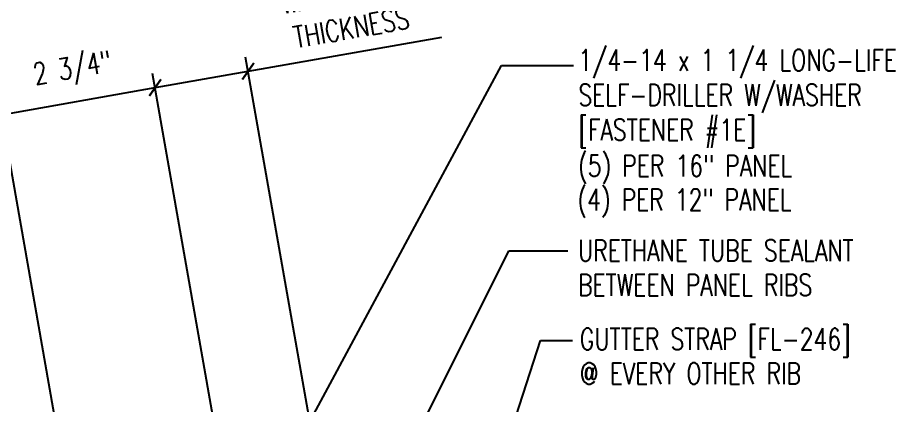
# Model space of a CAD drawing. Header units: inches. Extents: x 9.4 to 51.9, y 11.4 to 60.1.
# Drawn here: x 25.96 to 41.28, y 34.37 to 41.13 of the extents above; entities that cross this region are included whole.
import ezdxf

# ---------------------------------------------------------------- set-up
doc = ezdxf.new("R2010")
doc.units = ezdxf.units.IN
doc.header["$MEASUREMENT"] = 0
doc.layers.add('DIM', color=2, linetype='Continuous')
doc.layers.add('TEXT', color=2, linetype='Continuous')
doc.styles.add('TEXT', font='SIMPLEX', dxfattribs={"width": 0.75, "height": 6})
doc.styles.add('TEXT1', font='ROMANS.shx', dxfattribs={"width": 0.75, "height": 0.375})
doc.dimstyles.new('DETAIL', dxfattribs={"dimscale": 4, "dimtxt": 0.375, "dimasz": 0.0625, "dimexe": 0.0625, "dimexo": 0.125, "dimgap": 0.0625, "dimtad": 1, "dimdec": 4, "dimzin": 3, "dimdsep": 46, "dimlunit": 4, "dimtxsty": 'TEXT1', "dimblk": 'ARCHTICK', "dimcen": 0.0625, "dimclrd": 7, "dimclre": 7, "dimclrt": 2, "dimadec": 0, "dimazin": 0, "dimtfac": 0.59375, "dimtdec": 4, "dimtmove": 0, "dimatfit": 3, "dimfxl": 0, "dimfrac": 2, "dimtolj": 1, "dimtzin": 3, "dimarcsym": 0})
doc.dimstyles.new('DETAIL$7', dxfattribs={"dimscale": 4, "dimtxt": 6, "dimasz": 0.125, "dimexe": 0.0625, "dimexo": 0.125, "dimgap": 0.0625, "dimtad": 1, "dimdec": 5, "dimzin": 3, "dimdsep": 46, "dimlunit": 4, "dimtxsty": 'TEXT', "dimblk": 'ARCHTICK', "dimcen": 0.0625, "dimclrd": 7, "dimclre": 7, "dimclrt": 2, "dimadec": 0, "dimazin": 0, "dimtfac": 0.666667, "dimtdec": 5, "dimtmove": 0, "dimatfit": 3, "dimfxl": 0, "dimfrac": 2, "dimtolj": 1, "dimtzin": 3, "dimarcsym": 0})

# ---------------------------------------------------------------- blocks, each defined once
blk = doc.blocks.new('_ArchTick')
at = {"color": 0, "linetype": 'ByBlock', "const_width": 0.15}
blk.add_lwpolyline([(-0.5, -0.5), (0.5, 0.5)], dxfattribs=at)
blk = doc.blocks.new('*D20')
at = {"layer": 'DEFPOINTS', "color": 0}
for p in [(28.364, 39.91), (29.933, 31.008), (27.251, 30.535)]:
    blk.add_point(p, dxfattribs=at)
at = {"layer": 'DIM', "color": 7, "lineweight": -2}
for p, q in [((29.846, 31.5), (28.32, 40.157)), ((25.682, 39.437), (28.364, 39.91)), ((27.164, 31.027), (25.638, 39.684))]:
    blk.add_line(p, q, dxfattribs=at)
at = {"layer": 'DIM', "color": 7, "lineweight": -2, "xscale": 0.25, "yscale": 0.25, "zscale": 0.25}
for p, rotation in [((28.364, 39.91), 9.999999999999378), ((25.682, 39.437), 189.9999999999993)]:
    blk.add_blockref('_ArchTick', p, dxfattribs=dict(at, rotation=rotation))
at = {"layer": 'DIM', "color": 2, "insert": (26.93, 40.201), "char_height": 0.375, "attachment_point": 5, "rotation": 10, "style": 'TEXT1'}
blk.add_mtext('\\A1;2 3/4"', dxfattribs=at)
blk = doc.blocks.new('*D21')
at = {"layer": 'DEFPOINTS', "color": 0}
for p in [(29.986, 40.196), (31.556, 31.294), (29.933, 31.008)]:
    blk.add_point(p, dxfattribs=at)
at = {"layer": 'DIM', "color": 7, "lineweight": -2}
for p, q in [((29.986, 40.196), (33.367, 40.793)), ((31.469, 31.786), (29.943, 40.443)), ((29.846, 31.5), (28.32, 40.157)), ((28.364, 39.91), (29.986, 40.196))]:
    blk.add_line(p, q, dxfattribs=at)
at = {"layer": 'DIM', "color": 7, "lineweight": -2, "xscale": 0.25, "yscale": 0.25, "zscale": 0.25}
for p, rotation in [((29.986, 40.196), 9.99999999999999), ((28.364, 39.91), 190)]:
    blk.add_blockref('_ArchTick', p, dxfattribs=dict(at, rotation=rotation))
at = {"layer": 'DIM', "color": 2, "insert": (31.731, 41.266), "char_height": 0.375, "attachment_point": 5, "rotation": 10, "style": 'TEXT1'}
blk.add_mtext('\\A1;{WALL PANEL}\\P{THICKNESS}', dxfattribs=at)
blk = doc.blocks.new('dsc-FL-246')
at = {"layer": 'TEXT', "style": 'TEXT1', "width": 0.75}
for s, p in [('GUTTER STRAP [FL-246]', (0, 0)), ('@ EVERY OTHER RIB', (0, -0.6))]:
    blk.add_text(s, height=0.375, dxfattribs=at).set_placement(p)
at = {"layer": 'TEXT', "style": 'TEXT1', "flags": 1}
for tag, p in [('COLOR', (0, -1.2)), ('CALC', (0, -1.2)), ('OPT1', (0, -1.2)), ('OPT2', (0, -1.2)), ('OPT3', (0, -1.2)), ('GAGE', (0, -1.2)), ('SHPLN', (0, -1.2)), ('PART', (0, -1.2)), ('DESCRIPTION', (0, -1.2)), ('MULTIPLE', (0, -1.2)), ('SPARE1', (0, -1.8)), ('SPARE2', (0, -1.8)), ('SPARE3', (0, -1.8)), ('SPARE4', (0, -1.8)), ('SPARE5', (0, -1.8)), ('SPARE6', (0, -1.8)), ('SPARE7', (0, -1.8)), ('SPARE8', (0, -1.8)), ('SPARE9', (0, -1.8)), ('SPARE10', (0, -1.8))]:
    blk.add_attdef(tag, p, '', height=0.375, dxfattribs=at)
blk = doc.blocks.new('FD-F1e')
at = {"layer": 'TEXT', "style": 'TEXT1', "width": 0.75}
for s, p in [('1/4-14 x 1 1/4 LONG-LIFE', (0.0047, -0.0408)), ('SELF-DRILLER W/WASHER', (0.0047, -0.1926)), ('[FASTENER #1E]', (0.0047, -0.3444))]:
    blk.add_text(s, height=0.09375, dxfattribs=at).set_placement(p)
blk.add_attdef('(QUANTITY)', (0.9263, -0.3444), '', height=0.0938, dxfattribs=at)
at = {"layer": 'TEXT', "style": 'TEXT1', "flags": 1}
for tag, p in [('Color', (0.0245, -0.5337)), ('Calc', (0.0245, -0.5337)), ('Opt1', (0.0245, -0.5337)), ('Opt2', (0.0245, -0.5337)), ('Opt3', (0.0245, -0.5337)), ('Description', (0.0245, -0.5337)), ('Multiple', (0.0245, -0.5337)), ('Part', (0.0245, -0.5337)), ('Spare1', (0.0245, -0.7212)), ('Spare2', (0.0245, -0.7212)), ('Spare3', (0.0245, -0.7212)), ('Spare4', (0.0245, -0.7212)), ('Spare5', (0.0245, -0.7212)), ('Spare6', (0.0245, -0.7212)), ('Spare7', (0.0245, -0.7212)), ('Spare8', (0.0245, -0.7212)), ('Spare9', (0.0245, -0.7212)), ('Spare10', (0.0245, -0.7212))]:
    blk.add_attdef(tag, p, '', height=0.0938, dxfattribs=at)

msp = doc.modelspace()

# ---------------------------------------------------------------- block references
at = {"layer": 'TEXT', "xscale": 4, "yscale": 4, "zscale": 4}
msp.add_blockref('FD-F1e', (35.72586, 40.3643), dxfattribs=at)
at = {"layer": 'TEXT'}
msp.add_blockref('dsc-FL-246', (35.77277, 35.33761), dxfattribs=at)

# ---------------------------------------------------------------- texts
at = {"layer": 'TEXT', "style": 'TEXT1', "width": 0.75}
for s, p in [('(5) PER 16" PANEL', (35.73992, 38.36014)), ('(4) PER 12" PANEL', (35.72875, 37.76845)), ('URETHANE TUBE SEALANT', (35.73872, 36.88123)), ('BETWEEN PANEL RIBS', (35.73872, 36.28123))]:
    msp.add_text(s, height=0.375, dxfattribs=at).set_placement(p)

# ---------------------------------------------------------------- dimensions: what is measured, and where the dimension line sits
at = {"layer": 'DIM'}
dim = msp.add_linear_dim(base=(29.98617, 40.19642), p1=(29.93332, 31.00784), p2=(31.55592, 31.29394), angle=10, text='{WALL PANEL}\\P{THICKNESS}', dimstyle='DETAIL', dxfattribs=at)
dim.commit()
dim.dimension.update_dxf_attribs({"geometry": '*D21', "text_midpoint": (31.86126, 40.52705), "dimtype": 160})
dim = msp.add_aligned_dim(p1=(27.2513, 30.53492), p2=(29.93332, 31.00784), distance=9.03981, dimstyle='DETAIL', dxfattribs=at)
dim.commit()
dim.dimension.update_dxf_attribs({"geometry": '*D20', "text_midpoint": (26.92954, 40.20143)})

# ---------------------------------------------------------------- leaders
for points in [[(30.3088, 32.68473), (34.40822, 40.29706), (35.66123, 40.29706)], [(31.65955, 31.31222), (34.53445, 37.06564), (35.5622, 37.06564)], [(33.85458, 31.69926), (35.08352, 35.49866), (35.64667, 35.49866)]]:
    msp.add_leader(points, dimstyle='DETAIL$7')

doc.saveas('drawing.dxf')
